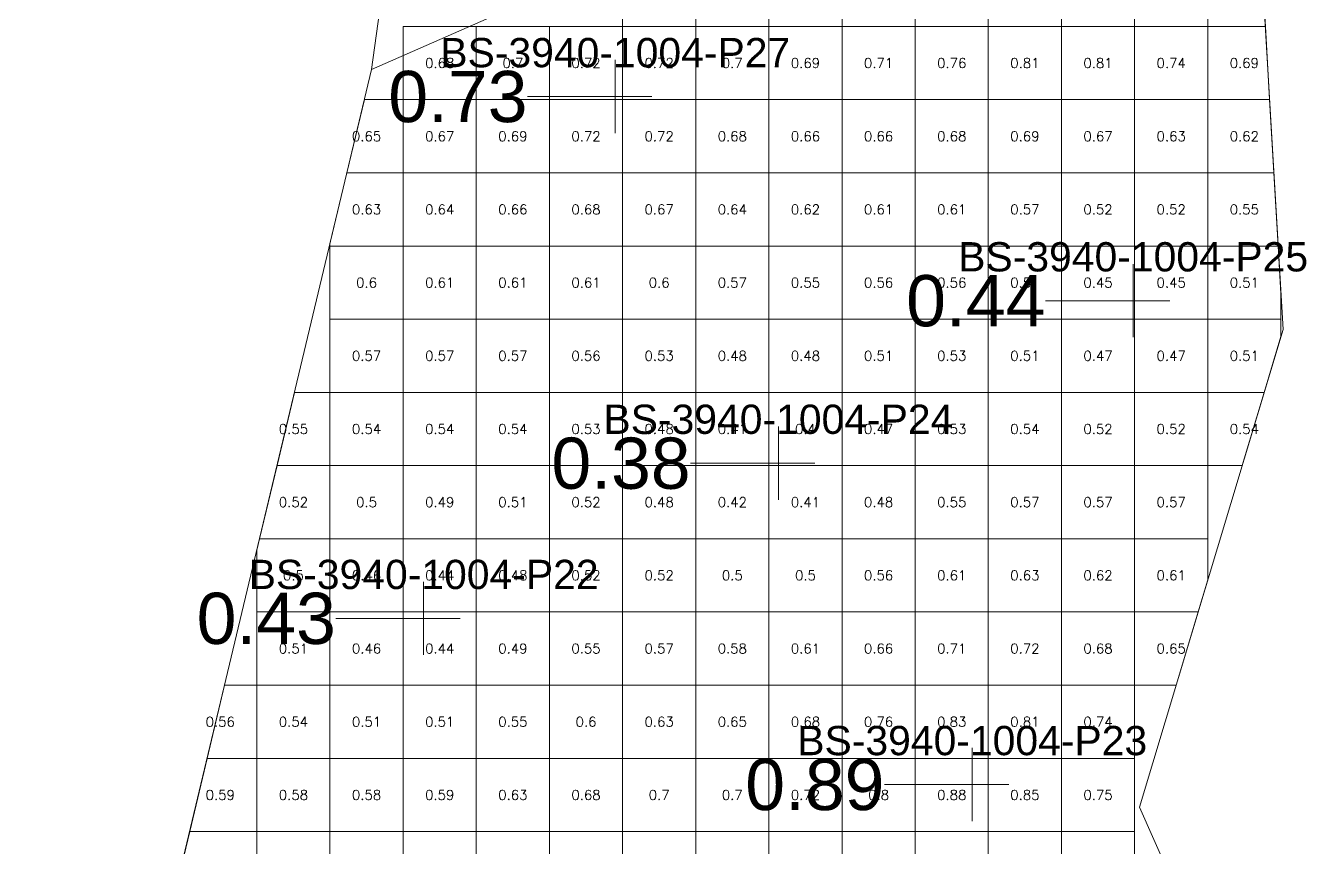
# Model space of a CAD drawing. Header units: inches. Extents: x 470001 to 470123, y 4349638 to 4349771.
# Drawn here: x 470098.73 to 470116.24, y 4349703.77 to 4349715 of the extents above; entities that cross this region are included whole.
import ezdxf
from ezdxf.enums import TextEntityAlignment as Align

# ---------------------------------------------------------------- set-up
doc = ezdxf.new("R2010")
doc.units = ezdxf.units.IN
doc.header["$MEASUREMENT"] = 0
for name, color, linetype, lineweight in [('0.500-1.000', 7, 'Continuous', 0), ('1.000-1.500', 7, 'Continuous', 0), ('1.500-3.000', 7, 'Continuous', 0), ('点', 7, 'Continuous', 0), ('爆区方格网', 7, 'Continuous', 0), ('线条', 7, 'Continuous', 0), ('钻孔', 7, 'Continuous', 0)]:
    doc.layers.add(name, color=color, linetype=linetype, lineweight=lineweight)
doc.styles.add('3dmine_textStyle_1', font='txt.shx', dxfattribs={"height": 1, "bigfont": 'gbcbig.shx'})
doc.styles.add('3dmine_textStyle_2', font='arial.ttf', dxfattribs={"height": 1})

msp = doc.modelspace()

# ---------------------------------------------------------------- hatches: boundary and pattern name
at = {"layer": '钻孔', "linetype": 'Continuous', "lineweight": 0, "true_color": 0x00ffff, "extrusion": (0, 1, 0)}
for points in [[(-470107.79, 3929.74), (-470106.79, 3929.74), (-470106.79, 3940.74), (-470107.79, 3940.74)], [(-470112.67, 3930.47), (-470111.67, 3930.47), (-470111.67, 3940.47), (-470112.67, 3940.47)]]:
    msp.add_hatch(color=4, dxfattribs=at).paths.add_polyline_path(points, flags=0)
at = {"layer": '钻孔', "linetype": 'Continuous', "lineweight": 0, "true_color": 0x808080, "extrusion": (0, 1, 0)}
for points in [[(-470114.87, 3929.53), (-470113.87, 3929.53), (-470113.87, 3940.53), (-470114.87, 3940.53)], [(-470110.02, 3930.42), (-470109.02, 3930.42), (-470109.02, 3940.42), (-470110.02, 3940.42)], [(-470105.17, 3929.63), (-470104.17, 3929.63), (-470104.17, 3940.63), (-470105.17, 3940.63)]]:
    msp.add_hatch(color=8, dxfattribs=at).paths.add_polyline_path(points, flags=0)

# ---------------------------------------------------------------- linework, layer by layer
at = {"color": 4, "linetype": 'Continuous', "lineweight": 0, "true_color": 0x00ffff, "elevation": 1971.02}
for points in [[(470090.823, 4349662.009), (470088.803, 4349666.427), (470090.728, 4349672.913), (470092.958, 4349680.036), (470094.717, 4349686.447), (470097.817, 4349692.565), (470100.278, 4349701.085), (470103.459, 4349714.397), (470107.154, 4349716.026)], [(470115.654, 4349715.406), (470115.919, 4349710.845), (470113.957, 4349704.321), (470116.025, 4349699.654), (470110.352, 4349690.002), (470106.057, 4349684.275), (470101.206, 4349674.834), (470100.543, 4349667.995), (470098.071, 4349670.29), (470095.247, 4349667.068), (470093.614, 4349664.11), (470090.823, 4349662.009), (470090.823, 4349662.009)]]:
    msp.add_lwpolyline(points, dxfattribs=at)
at = {"layer": '0.500-1.000'}
msp.add_lwpolyline([(470107.154, 4349716.026), (470103.459, 4349714.397), (470104.254, 4349720.146)], dxfattribs=at)
at = {"layer": '1.000-1.500'}
msp.add_lwpolyline([(470098.411, 4349757.616), (470098.812, 4349755.969), (470101.368, 4349754.835), (470101.13, 4349754.474), (470098.153, 4349749.95), (470102.645, 4349747.444), (470100.621, 4349743.027), (470106.299, 4349739.782), (470109.856, 4349729.218), (470114.373, 4349727.421), (470110.826, 4349722.422), (470110.138, 4349718.026), (470107.154, 4349716.026), (470103.459, 4349714.397), (470104.254, 4349720.146), (470106.075, 4349727.256), (470101.011, 4349728.805), (470100.433, 4349731.043), (470099.259, 4349735.588), (470097.55, 4349742.202), (470095.716, 4349749.299), (470093.868, 4349756.452), (470096.871, 4349757.221), (470098.411, 4349757.616)], close=True, dxfattribs=at)
at = {"layer": '1.500-3.000', "color": 1, "linetype": 'Continuous', "lineweight": 0, "true_color": 0xff0000}
msp.add_lwpolyline([(470114.373, 4349727.421), (470111.088, 4349722.791), (470110.826, 4349722.422), (470110.138, 4349718.026), (470107.154, 4349716.026), (470103.459, 4349714.397), (470104.254, 4349720.146), (470105.369, 4349724.5), (470106.074, 4349727.256), (470109.856, 4349729.218), (470114.373, 4349727.421)], dxfattribs=at)
at = {"layer": '点', "color": 138, "linetype": 'Continuous', "lineweight": 0, "true_color": 0x004c4c}
for points, elevation in [([(470106.79, 4349713.53), (470106.79, 4349714.53)], 3940.74), ([(470107.29, 4349714.03), (470106.29, 4349714.03)], 3940.74), ([(470113.87, 4349710.74), (470113.87, 4349711.74)], 3940.53), ([(470114.37, 4349711.24), (470113.37, 4349711.24)], 3940.53), ([(470109.02, 4349708.52), (470109.02, 4349709.52)], 3940.42), ([(470109.52, 4349709.02), (470108.52, 4349709.02)], 3940.42), ([(470104.17, 4349706.4), (470104.17, 4349707.4)], 3940.63), ([(470104.67, 4349706.9), (470103.67, 4349706.9)], 3940.63), ([(470111.67, 4349704.13), (470111.67, 4349705.13)], 3940.47), ([(470112.17, 4349704.63), (470111.17, 4349704.63)], 3940.47)]:
    msp.add_lwpolyline(points, dxfattribs=dict(at, elevation=elevation))
at = {"layer": '爆区方格网', "color": 4, "linetype": 'Continuous', "lineweight": 0, "true_color": 0x00ffff, "elevation": 3941.41}
for points in [[(470107.89, 4349714.987), (470106.89, 4349714.987), (470106.89, 4349715.987), (470107.89, 4349715.987), (470107.89, 4349714.987)], [(470108.89, 4349714.987), (470107.89, 4349714.987), (470107.89, 4349715.987), (470108.89, 4349715.987), (470108.89, 4349714.987)], [(470109.89, 4349714.987), (470108.89, 4349714.987), (470108.89, 4349715.987), (470109.89, 4349715.987), (470109.89, 4349714.987)], [(470110.89, 4349714.987), (470109.89, 4349714.987), (470109.89, 4349715.987), (470110.89, 4349715.987), (470110.89, 4349714.987)], [(470111.89, 4349714.987), (470110.89, 4349714.987), (470110.89, 4349715.987), (470111.89, 4349715.987), (470111.89, 4349714.987)], [(470112.89, 4349714.987), (470111.89, 4349714.987), (470111.89, 4349715.987), (470112.89, 4349715.987), (470112.89, 4349714.987)], [(470113.89, 4349714.987), (470112.89, 4349714.987), (470112.89, 4349715.987), (470113.89, 4349715.987), (470113.89, 4349714.987)], [(470114.89, 4349714.987), (470113.89, 4349714.987), (470113.89, 4349715.987), (470114.89, 4349715.987), (470114.89, 4349714.987)], [(470115.654, 4349715.406), (470115.678, 4349714.987), (470114.89, 4349714.987), (470114.89, 4349715.987), (470115.616, 4349715.987), (470115.654, 4349715.406)], [(470104.89, 4349713.987), (470103.89, 4349713.987), (470103.89, 4349714.987), (470104.89, 4349714.987), (470104.89, 4349713.987)], [(470105.89, 4349713.987), (470104.89, 4349713.987), (470104.89, 4349714.987), (470105.89, 4349714.987), (470105.89, 4349713.987)], [(470106.89, 4349713.987), (470105.89, 4349713.987), (470105.89, 4349714.987), (470106.89, 4349714.987), (470106.89, 4349713.987)], [(470107.89, 4349713.987), (470106.89, 4349713.987), (470106.89, 4349714.987), (470107.89, 4349714.987), (470107.89, 4349713.987)], [(470108.89, 4349713.987), (470107.89, 4349713.987), (470107.89, 4349714.987), (470108.89, 4349714.987), (470108.89, 4349713.987)], [(470109.89, 4349713.987), (470108.89, 4349713.987), (470108.89, 4349714.987), (470109.89, 4349714.987), (470109.89, 4349713.987)], [(470110.89, 4349713.987), (470109.89, 4349713.987), (470109.89, 4349714.987), (470110.89, 4349714.987), (470110.89, 4349713.987)], [(470111.89, 4349713.987), (470110.89, 4349713.987), (470110.89, 4349714.987), (470111.89, 4349714.987), (470111.89, 4349713.987)], [(470112.89, 4349713.987), (470111.89, 4349713.987), (470111.89, 4349714.987), (470112.89, 4349714.987), (470112.89, 4349713.987)], [(470113.89, 4349713.987), (470112.89, 4349713.987), (470112.89, 4349714.987), (470113.89, 4349714.987), (470113.89, 4349713.987)], [(470114.89, 4349713.987), (470113.89, 4349713.987), (470113.89, 4349714.987), (470114.89, 4349714.987), (470114.89, 4349713.987)], [(470115.736, 4349713.987), (470114.89, 4349713.987), (470114.89, 4349714.987), (470115.678, 4349714.987), (470115.736, 4349713.987)], [(470103.89, 4349712.987), (470103.122, 4349712.987), (470103.361, 4349713.987), (470103.89, 4349713.987), (470103.89, 4349712.987)], [(470104.89, 4349712.987), (470103.89, 4349712.987), (470103.89, 4349713.987), (470104.89, 4349713.987), (470104.89, 4349712.987)], [(470105.89, 4349712.987), (470104.89, 4349712.987), (470104.89, 4349713.987), (470105.89, 4349713.987), (470105.89, 4349712.987)], [(470106.89, 4349712.987), (470105.89, 4349712.987), (470105.89, 4349713.987), (470106.89, 4349713.987), (470106.89, 4349712.987)], [(470107.89, 4349712.987), (470106.89, 4349712.987), (470106.89, 4349713.987), (470107.89, 4349713.987), (470107.89, 4349712.987)], [(470108.89, 4349712.987), (470107.89, 4349712.987), (470107.89, 4349713.987), (470108.89, 4349713.987), (470108.89, 4349712.987)], [(470109.89, 4349712.987), (470108.89, 4349712.987), (470108.89, 4349713.987), (470109.89, 4349713.987), (470109.89, 4349712.987)], [(470110.89, 4349712.987), (470109.89, 4349712.987), (470109.89, 4349713.987), (470110.89, 4349713.987), (470110.89, 4349712.987)], [(470111.89, 4349712.987), (470110.89, 4349712.987), (470110.89, 4349713.987), (470111.89, 4349713.987), (470111.89, 4349712.987)], [(470112.89, 4349712.987), (470111.89, 4349712.987), (470111.89, 4349713.987), (470112.89, 4349713.987), (470112.89, 4349712.987)], [(470113.89, 4349712.987), (470112.89, 4349712.987), (470112.89, 4349713.987), (470113.89, 4349713.987), (470113.89, 4349712.987)], [(470114.89, 4349712.987), (470113.89, 4349712.987), (470113.89, 4349713.987), (470114.89, 4349713.987), (470114.89, 4349712.987)], [(470115.794, 4349712.987), (470114.89, 4349712.987), (470114.89, 4349713.987), (470115.736, 4349713.987), (470115.794, 4349712.987)], [(470103.89, 4349711.987), (470102.89, 4349711.987), (470102.89, 4349712.015), (470103.122, 4349712.987), (470103.89, 4349712.987), (470103.89, 4349711.987)], [(470104.89, 4349711.987), (470103.89, 4349711.987), (470103.89, 4349712.987), (470104.89, 4349712.987), (470104.89, 4349711.987)], [(470105.89, 4349711.987), (470104.89, 4349711.987), (470104.89, 4349712.987), (470105.89, 4349712.987), (470105.89, 4349711.987)], [(470106.89, 4349711.987), (470105.89, 4349711.987), (470105.89, 4349712.987), (470106.89, 4349712.987), (470106.89, 4349711.987)], [(470107.89, 4349711.987), (470106.89, 4349711.987), (470106.89, 4349712.987), (470107.89, 4349712.987), (470107.89, 4349711.987)], [(470108.89, 4349711.987), (470107.89, 4349711.987), (470107.89, 4349712.987), (470108.89, 4349712.987), (470108.89, 4349711.987)], [(470109.89, 4349711.987), (470108.89, 4349711.987), (470108.89, 4349712.987), (470109.89, 4349712.987), (470109.89, 4349711.987)], [(470110.89, 4349711.987), (470109.89, 4349711.987), (470109.89, 4349712.987), (470110.89, 4349712.987), (470110.89, 4349711.987)], [(470111.89, 4349711.987), (470110.89, 4349711.987), (470110.89, 4349712.987), (470111.89, 4349712.987), (470111.89, 4349711.987)], [(470112.89, 4349711.987), (470111.89, 4349711.987), (470111.89, 4349712.987), (470112.89, 4349712.987), (470112.89, 4349711.987)], [(470113.89, 4349711.987), (470112.89, 4349711.987), (470112.89, 4349712.987), (470113.89, 4349712.987), (470113.89, 4349711.987)], [(470114.89, 4349711.987), (470113.89, 4349711.987), (470113.89, 4349712.987), (470114.89, 4349712.987), (470114.89, 4349711.987)], [(470115.852, 4349711.987), (470114.89, 4349711.987), (470114.89, 4349712.987), (470115.794, 4349712.987), (470115.852, 4349711.987)], [(470103.89, 4349710.987), (470102.89, 4349710.987), (470102.89, 4349711.987), (470103.89, 4349711.987), (470103.89, 4349710.987)], [(470104.89, 4349710.987), (470103.89, 4349710.987), (470103.89, 4349711.987), (470104.89, 4349711.987), (470104.89, 4349710.987)], [(470105.89, 4349710.987), (470104.89, 4349710.987), (470104.89, 4349711.987), (470105.89, 4349711.987), (470105.89, 4349710.987)], [(470106.89, 4349710.987), (470105.89, 4349710.987), (470105.89, 4349711.987), (470106.89, 4349711.987), (470106.89, 4349710.987)], [(470107.89, 4349710.987), (470106.89, 4349710.987), (470106.89, 4349711.987), (470107.89, 4349711.987), (470107.89, 4349710.987)], [(470108.89, 4349710.987), (470107.89, 4349710.987), (470107.89, 4349711.987), (470108.89, 4349711.987), (470108.89, 4349710.987)], [(470109.89, 4349710.987), (470108.89, 4349710.987), (470108.89, 4349711.987), (470109.89, 4349711.987), (470109.89, 4349710.987)], [(470110.89, 4349710.987), (470109.89, 4349710.987), (470109.89, 4349711.987), (470110.89, 4349711.987), (470110.89, 4349710.987)], [(470111.89, 4349710.987), (470110.89, 4349710.987), (470110.89, 4349711.987), (470111.89, 4349711.987), (470111.89, 4349710.987)], [(470112.89, 4349710.987), (470111.89, 4349710.987), (470111.89, 4349711.987), (470112.89, 4349711.987), (470112.89, 4349710.987)], [(470113.89, 4349710.987), (470112.89, 4349710.987), (470112.89, 4349711.987), (470113.89, 4349711.987), (470113.89, 4349710.987)], [(470114.89, 4349710.987), (470113.89, 4349710.987), (470113.89, 4349711.987), (470114.89, 4349711.987), (470114.89, 4349710.987)], [(470115.89, 4349711.34), (470115.89, 4349710.987), (470114.89, 4349710.987), (470114.89, 4349711.987), (470115.852, 4349711.987), (470115.89, 4349711.34)], [(470103.89, 4349709.987), (470102.89, 4349709.987), (470102.89, 4349710.987), (470103.89, 4349710.987), (470103.89, 4349709.987)], [(470104.89, 4349709.987), (470103.89, 4349709.987), (470103.89, 4349710.987), (470104.89, 4349710.987), (470104.89, 4349709.987)], [(470105.89, 4349709.987), (470104.89, 4349709.987), (470104.89, 4349710.987), (470105.89, 4349710.987), (470105.89, 4349709.987)], [(470106.89, 4349709.987), (470105.89, 4349709.987), (470105.89, 4349710.987), (470106.89, 4349710.987), (470106.89, 4349709.987)], [(470107.89, 4349709.987), (470106.89, 4349709.987), (470106.89, 4349710.987), (470107.89, 4349710.987), (470107.89, 4349709.987)], [(470108.89, 4349709.987), (470107.89, 4349709.987), (470107.89, 4349710.987), (470108.89, 4349710.987), (470108.89, 4349709.987)], [(470109.89, 4349709.987), (470108.89, 4349709.987), (470108.89, 4349710.987), (470109.89, 4349710.987), (470109.89, 4349709.987)], [(470110.89, 4349709.987), (470109.89, 4349709.987), (470109.89, 4349710.987), (470110.89, 4349710.987), (470110.89, 4349709.987)], [(470111.89, 4349709.987), (470110.89, 4349709.987), (470110.89, 4349710.987), (470111.89, 4349710.987), (470111.89, 4349709.987)], [(470112.89, 4349709.987), (470111.89, 4349709.987), (470111.89, 4349710.987), (470112.89, 4349710.987), (470112.89, 4349709.987)], [(470113.89, 4349709.987), (470112.89, 4349709.987), (470112.89, 4349710.987), (470113.89, 4349710.987), (470113.89, 4349709.987)], [(470114.89, 4349709.987), (470113.89, 4349709.987), (470113.89, 4349710.987), (470114.89, 4349710.987), (470114.89, 4349709.987)], [(470115.89, 4349710.749), (470115.661, 4349709.987), (470114.89, 4349709.987), (470114.89, 4349710.987), (470115.89, 4349710.987), (470115.89, 4349710.749)], [(470102.89, 4349708.987), (470102.167, 4349708.987), (470102.405, 4349709.987), (470102.89, 4349709.987), (470102.89, 4349708.987)], [(470103.89, 4349708.987), (470102.89, 4349708.987), (470102.89, 4349709.987), (470103.89, 4349709.987), (470103.89, 4349708.987)], [(470104.89, 4349708.987), (470103.89, 4349708.987), (470103.89, 4349709.987), (470104.89, 4349709.987), (470104.89, 4349708.987)], [(470105.89, 4349708.987), (470104.89, 4349708.987), (470104.89, 4349709.987), (470105.89, 4349709.987), (470105.89, 4349708.987)], [(470106.89, 4349708.987), (470105.89, 4349708.987), (470105.89, 4349709.987), (470106.89, 4349709.987), (470106.89, 4349708.987)], [(470107.89, 4349708.987), (470106.89, 4349708.987), (470106.89, 4349709.987), (470107.89, 4349709.987), (470107.89, 4349708.987)], [(470108.89, 4349708.987), (470107.89, 4349708.987), (470107.89, 4349709.987), (470108.89, 4349709.987), (470108.89, 4349708.987)], [(470109.89, 4349708.987), (470108.89, 4349708.987), (470108.89, 4349709.987), (470109.89, 4349709.987), (470109.89, 4349708.987)], [(470110.89, 4349708.987), (470109.89, 4349708.987), (470109.89, 4349709.987), (470110.89, 4349709.987), (470110.89, 4349708.987)], [(470111.89, 4349708.987), (470110.89, 4349708.987), (470110.89, 4349709.987), (470111.89, 4349709.987), (470111.89, 4349708.987)], [(470112.89, 4349708.987), (470111.89, 4349708.987), (470111.89, 4349709.987), (470112.89, 4349709.987), (470112.89, 4349708.987)], [(470113.89, 4349708.987), (470112.89, 4349708.987), (470112.89, 4349709.987), (470113.89, 4349709.987), (470113.89, 4349708.987)], [(470114.89, 4349708.987), (470113.89, 4349708.987), (470113.89, 4349709.987), (470114.89, 4349709.987), (470114.89, 4349708.987)], [(470115.36, 4349708.987), (470114.89, 4349708.987), (470114.89, 4349709.987), (470115.661, 4349709.987), (470115.36, 4349708.987)], [(470102.89, 4349707.987), (470101.928, 4349707.987), (470102.167, 4349708.987), (470102.89, 4349708.987), (470102.89, 4349707.987)], [(470103.89, 4349707.987), (470102.89, 4349707.987), (470102.89, 4349708.987), (470103.89, 4349708.987), (470103.89, 4349707.987)], [(470104.89, 4349707.987), (470103.89, 4349707.987), (470103.89, 4349708.987), (470104.89, 4349708.987), (470104.89, 4349707.987)], [(470105.89, 4349707.987), (470104.89, 4349707.987), (470104.89, 4349708.987), (470105.89, 4349708.987), (470105.89, 4349707.987)], [(470106.89, 4349707.987), (470105.89, 4349707.987), (470105.89, 4349708.987), (470106.89, 4349708.987), (470106.89, 4349707.987)], [(470107.89, 4349707.987), (470106.89, 4349707.987), (470106.89, 4349708.987), (470107.89, 4349708.987), (470107.89, 4349707.987)], [(470108.89, 4349707.987), (470107.89, 4349707.987), (470107.89, 4349708.987), (470108.89, 4349708.987), (470108.89, 4349707.987)], [(470109.89, 4349707.987), (470108.89, 4349707.987), (470108.89, 4349708.987), (470109.89, 4349708.987), (470109.89, 4349707.987)], [(470110.89, 4349707.987), (470109.89, 4349707.987), (470109.89, 4349708.987), (470110.89, 4349708.987), (470110.89, 4349707.987)], [(470111.89, 4349707.987), (470110.89, 4349707.987), (470110.89, 4349708.987), (470111.89, 4349708.987), (470111.89, 4349707.987)], [(470112.89, 4349707.987), (470111.89, 4349707.987), (470111.89, 4349708.987), (470112.89, 4349708.987), (470112.89, 4349707.987)], [(470113.89, 4349707.987), (470112.89, 4349707.987), (470112.89, 4349708.987), (470113.89, 4349708.987), (470113.89, 4349707.987)], [(470114.89, 4349707.987), (470113.89, 4349707.987), (470113.89, 4349708.987), (470114.89, 4349708.987), (470114.89, 4349707.987)], [(470102.89, 4349706.987), (470101.89, 4349706.987), (470101.89, 4349707.83), (470101.928, 4349707.987), (470102.89, 4349707.987), (470102.89, 4349706.987)], [(470103.89, 4349706.987), (470102.89, 4349706.987), (470102.89, 4349707.987), (470103.89, 4349707.987), (470103.89, 4349706.987)], [(470104.89, 4349706.987), (470103.89, 4349706.987), (470103.89, 4349707.987), (470104.89, 4349707.987), (470104.89, 4349706.987)], [(470105.89, 4349706.987), (470104.89, 4349706.987), (470104.89, 4349707.987), (470105.89, 4349707.987), (470105.89, 4349706.987)], [(470106.89, 4349706.987), (470105.89, 4349706.987), (470105.89, 4349707.987), (470106.89, 4349707.987), (470106.89, 4349706.987)], [(470107.89, 4349706.987), (470106.89, 4349706.987), (470106.89, 4349707.987), (470107.89, 4349707.987), (470107.89, 4349706.987)], [(470108.89, 4349706.987), (470107.89, 4349706.987), (470107.89, 4349707.987), (470108.89, 4349707.987), (470108.89, 4349706.987)], [(470109.89, 4349706.987), (470108.89, 4349706.987), (470108.89, 4349707.987), (470109.89, 4349707.987), (470109.89, 4349706.987)], [(470110.89, 4349706.987), (470109.89, 4349706.987), (470109.89, 4349707.987), (470110.89, 4349707.987), (470110.89, 4349706.987)], [(470111.89, 4349706.987), (470110.89, 4349706.987), (470110.89, 4349707.987), (470111.89, 4349707.987), (470111.89, 4349706.987)], [(470112.89, 4349706.987), (470111.89, 4349706.987), (470111.89, 4349707.987), (470112.89, 4349707.987), (470112.89, 4349706.987)], [(470113.89, 4349706.987), (470112.89, 4349706.987), (470112.89, 4349707.987), (470113.89, 4349707.987), (470113.89, 4349706.987)], [(470114.89, 4349707.424), (470114.759, 4349706.987), (470113.89, 4349706.987), (470113.89, 4349707.987), (470114.89, 4349707.987), (470114.89, 4349707.424)], [(470102.89, 4349705.987), (470101.89, 4349705.987), (470101.89, 4349706.987), (470102.89, 4349706.987), (470102.89, 4349705.987)], [(470103.89, 4349705.987), (470102.89, 4349705.987), (470102.89, 4349706.987), (470103.89, 4349706.987), (470103.89, 4349705.987)], [(470104.89, 4349705.987), (470103.89, 4349705.987), (470103.89, 4349706.987), (470104.89, 4349706.987), (470104.89, 4349705.987)], [(470105.89, 4349705.987), (470104.89, 4349705.987), (470104.89, 4349706.987), (470105.89, 4349706.987), (470105.89, 4349705.987)], [(470106.89, 4349705.987), (470105.89, 4349705.987), (470105.89, 4349706.987), (470106.89, 4349706.987), (470106.89, 4349705.987)], [(470107.89, 4349705.987), (470106.89, 4349705.987), (470106.89, 4349706.987), (470107.89, 4349706.987), (470107.89, 4349705.987)], [(470108.89, 4349705.987), (470107.89, 4349705.987), (470107.89, 4349706.987), (470108.89, 4349706.987), (470108.89, 4349705.987)], [(470109.89, 4349705.987), (470108.89, 4349705.987), (470108.89, 4349706.987), (470109.89, 4349706.987), (470109.89, 4349705.987)], [(470110.89, 4349705.987), (470109.89, 4349705.987), (470109.89, 4349706.987), (470110.89, 4349706.987), (470110.89, 4349705.987)], [(470111.89, 4349705.987), (470110.89, 4349705.987), (470110.89, 4349706.987), (470111.89, 4349706.987), (470111.89, 4349705.987)], [(470112.89, 4349705.987), (470111.89, 4349705.987), (470111.89, 4349706.987), (470112.89, 4349706.987), (470112.89, 4349705.987)], [(470113.89, 4349705.987), (470112.89, 4349705.987), (470112.89, 4349706.987), (470113.89, 4349706.987), (470113.89, 4349705.987)], [(470114.458, 4349705.987), (470113.89, 4349705.987), (470113.89, 4349706.987), (470114.759, 4349706.987), (470114.458, 4349705.987)], [(470101.89, 4349704.987), (470101.211, 4349704.987), (470101.45, 4349705.987), (470101.89, 4349705.987), (470101.89, 4349704.987)], [(470102.89, 4349704.987), (470101.89, 4349704.987), (470101.89, 4349705.987), (470102.89, 4349705.987), (470102.89, 4349704.987)], [(470103.89, 4349704.987), (470102.89, 4349704.987), (470102.89, 4349705.987), (470103.89, 4349705.987), (470103.89, 4349704.987)], [(470104.89, 4349704.987), (470103.89, 4349704.987), (470103.89, 4349705.987), (470104.89, 4349705.987), (470104.89, 4349704.987)], [(470105.89, 4349704.987), (470104.89, 4349704.987), (470104.89, 4349705.987), (470105.89, 4349705.987), (470105.89, 4349704.987)], [(470106.89, 4349704.987), (470105.89, 4349704.987), (470105.89, 4349705.987), (470106.89, 4349705.987), (470106.89, 4349704.987)], [(470107.89, 4349704.987), (470106.89, 4349704.987), (470106.89, 4349705.987), (470107.89, 4349705.987), (470107.89, 4349704.987)], [(470108.89, 4349704.987), (470107.89, 4349704.987), (470107.89, 4349705.987), (470108.89, 4349705.987), (470108.89, 4349704.987)], [(470109.89, 4349704.987), (470108.89, 4349704.987), (470108.89, 4349705.987), (470109.89, 4349705.987), (470109.89, 4349704.987)], [(470110.89, 4349704.987), (470109.89, 4349704.987), (470109.89, 4349705.987), (470110.89, 4349705.987), (470110.89, 4349704.987)], [(470111.89, 4349704.987), (470110.89, 4349704.987), (470110.89, 4349705.987), (470111.89, 4349705.987), (470111.89, 4349704.987)], [(470112.89, 4349704.987), (470111.89, 4349704.987), (470111.89, 4349705.987), (470112.89, 4349705.987), (470112.89, 4349704.987)], [(470113.89, 4349704.987), (470112.89, 4349704.987), (470112.89, 4349705.987), (470113.89, 4349705.987), (470113.89, 4349704.987)], [(470101.89, 4349703.987), (470100.972, 4349703.987), (470101.211, 4349704.987), (470101.89, 4349704.987), (470101.89, 4349703.987)], [(470102.89, 4349703.987), (470101.89, 4349703.987), (470101.89, 4349704.987), (470102.89, 4349704.987), (470102.89, 4349703.987)], [(470103.89, 4349703.987), (470102.89, 4349703.987), (470102.89, 4349704.987), (470103.89, 4349704.987), (470103.89, 4349703.987)], [(470104.89, 4349703.987), (470103.89, 4349703.987), (470103.89, 4349704.987), (470104.89, 4349704.987), (470104.89, 4349703.987)], [(470105.89, 4349703.987), (470104.89, 4349703.987), (470104.89, 4349704.987), (470105.89, 4349704.987), (470105.89, 4349703.987)], [(470106.89, 4349703.987), (470105.89, 4349703.987), (470105.89, 4349704.987), (470106.89, 4349704.987), (470106.89, 4349703.987)], [(470107.89, 4349703.987), (470106.89, 4349703.987), (470106.89, 4349704.987), (470107.89, 4349704.987), (470107.89, 4349703.987)], [(470108.89, 4349703.987), (470107.89, 4349703.987), (470107.89, 4349704.987), (470108.89, 4349704.987), (470108.89, 4349703.987)], [(470109.89, 4349703.987), (470108.89, 4349703.987), (470108.89, 4349704.987), (470109.89, 4349704.987), (470109.89, 4349703.987)], [(470110.89, 4349703.987), (470109.89, 4349703.987), (470109.89, 4349704.987), (470110.89, 4349704.987), (470110.89, 4349703.987)], [(470111.89, 4349703.987), (470110.89, 4349703.987), (470110.89, 4349704.987), (470111.89, 4349704.987), (470111.89, 4349703.987)], [(470112.89, 4349703.987), (470111.89, 4349703.987), (470111.89, 4349704.987), (470112.89, 4349704.987), (470112.89, 4349703.987)], [(470113.89, 4349703.987), (470112.89, 4349703.987), (470112.89, 4349704.987), (470113.89, 4349704.987), (470113.89, 4349703.987)], [(470101.89, 4349702.987), (470100.89, 4349702.987), (470100.89, 4349703.645), (470100.972, 4349703.987), (470101.89, 4349703.987), (470101.89, 4349702.987)], [(470102.89, 4349702.987), (470101.89, 4349702.987), (470101.89, 4349703.987), (470102.89, 4349703.987), (470102.89, 4349702.987)], [(470103.89, 4349702.987), (470102.89, 4349702.987), (470102.89, 4349703.987), (470103.89, 4349703.987), (470103.89, 4349702.987)], [(470104.89, 4349702.987), (470103.89, 4349702.987), (470103.89, 4349703.987), (470104.89, 4349703.987), (470104.89, 4349702.987)], [(470105.89, 4349702.987), (470104.89, 4349702.987), (470104.89, 4349703.987), (470105.89, 4349703.987), (470105.89, 4349702.987)], [(470106.89, 4349702.987), (470105.89, 4349702.987), (470105.89, 4349703.987), (470106.89, 4349703.987), (470106.89, 4349702.987)], [(470107.89, 4349702.987), (470106.89, 4349702.987), (470106.89, 4349703.987), (470107.89, 4349703.987), (470107.89, 4349702.987)], [(470108.89, 4349702.987), (470107.89, 4349702.987), (470107.89, 4349703.987), (470108.89, 4349703.987), (470108.89, 4349702.987)], [(470109.89, 4349702.987), (470108.89, 4349702.987), (470108.89, 4349703.987), (470109.89, 4349703.987), (470109.89, 4349702.987)], [(470110.89, 4349702.987), (470109.89, 4349702.987), (470109.89, 4349703.987), (470110.89, 4349703.987), (470110.89, 4349702.987)], [(470111.89, 4349702.987), (470110.89, 4349702.987), (470110.89, 4349703.987), (470111.89, 4349703.987), (470111.89, 4349702.987)], [(470112.89, 4349702.987), (470111.89, 4349702.987), (470111.89, 4349703.987), (470112.89, 4349703.987), (470112.89, 4349702.987)], [(470113.89, 4349702.987), (470112.89, 4349702.987), (470112.89, 4349703.987), (470113.89, 4349703.987), (470113.89, 4349702.987)]]:
    msp.add_lwpolyline(points, dxfattribs=at)
at = {"layer": '线条', "color": 138, "linetype": 'Continuous', "lineweight": 0, "true_color": 0x004c4c}
for points, elevation in [([(470106.79, 4349714.03), (470106.79, 4349714.03), (470106.79, 4349714.03)], 3940.74), ([(470113.87, 4349711.24), (470113.87, 4349711.24), (470113.87, 4349711.24)], 3940.53), ([(470109.02, 4349709.02), (470109.02, 4349709.02), (470109.02, 4349709.02)], 3940.42), ([(470104.17, 4349706.9), (470104.17, 4349706.9), (470104.17, 4349706.9)], 3940.63), ([(470111.67, 4349704.63), (470111.67, 4349704.63), (470111.67, 4349704.63)], 3940.47)]:
    msp.add_lwpolyline(points, dxfattribs=dict(at, elevation=elevation))
at = {"layer": '钻孔', "color": 4, "linetype": 'Continuous', "lineweight": 0, "true_color": 0x00ffff}
for points, elevation in [([(470106.79, 4349714.03), (470105.59, 4349714.03)], 3940.74), ([(470106.79, 4349714.03), (470105.59, 4349714.03)], 3929.74), ([(470111.67, 4349704.63), (470110.47, 4349704.63)], 3940.47), ([(470111.67, 4349704.63), (470110.47, 4349704.63)], 3930.47)]:
    msp.add_lwpolyline(points, dxfattribs=dict(at, elevation=elevation))
at = {"layer": '钻孔', "color": 8, "linetype": 'Continuous', "lineweight": 0, "true_color": 0x808080}
for points, elevation in [([(470113.87, 4349711.24), (470112.67, 4349711.24)], 3940.53), ([(470113.87, 4349711.24), (470112.67, 4349711.24)], 3929.53), ([(470109.02, 4349709.02), (470107.82, 4349709.02)], 3940.42), ([(470109.02, 4349709.02), (470107.82, 4349709.02)], 3930.42), ([(470104.17, 4349706.9), (470102.97, 4349706.9)], 3940.63), ([(470104.17, 4349706.9), (470102.97, 4349706.9)], 3929.63)]:
    msp.add_lwpolyline(points, dxfattribs=dict(at, elevation=elevation))

# ---------------------------------------------------------------- texts
at = {"color": 4, "linetype": 'Continuous', "lineweight": 0, "true_color": 0x00ffff, "style": '3dmine_textStyle_1'}
for s, p in [('0.68', (470104.39, 4349714.487, 3941.41)), ('0.7', (470105.39, 4349714.487, 3941.41)), ('0.72', (470106.39, 4349714.487, 3941.41)), ('0.72', (470107.39, 4349714.487, 3941.41)), ('0.7', (470108.39, 4349714.487, 3941.41)), ('0.69', (470109.39, 4349714.487, 3941.41)), ('0.71', (470110.39, 4349714.487, 3941.41)), ('0.76', (470111.39, 4349714.487, 3941.41)), ('0.81', (470112.39, 4349714.487, 3941.41)), ('0.81', (470113.39, 4349714.487, 3941.41)), ('0.74', (470114.39, 4349714.487, 3941.41)), ('0.69', (470115.39, 4349714.487, 3941.41)), ('0.65', (470103.39, 4349713.487, 3941.41)), ('0.67', (470104.39, 4349713.487, 3941.41)), ('0.69', (470105.39, 4349713.487, 3941.41)), ('0.72', (470106.39, 4349713.487, 3941.41)), ('0.72', (470107.39, 4349713.487, 3941.41)), ('0.68', (470108.39, 4349713.487, 3941.41)), ('0.66', (470109.39, 4349713.487, 3941.41)), ('0.66', (470110.39, 4349713.487, 3941.41)), ('0.68', (470111.39, 4349713.487, 3941.41)), ('0.69', (470112.39, 4349713.487, 3941.41)), ('0.67', (470113.39, 4349713.487, 3941.41)), ('0.63', (470114.39, 4349713.487, 3941.41)), ('0.62', (470115.39, 4349713.487, 3941.41)), ('0.63', (470103.39, 4349712.487, 3941.41)), ('0.64', (470104.39, 4349712.487, 3941.41)), ('0.66', (470105.39, 4349712.487, 3941.41)), ('0.68', (470106.39, 4349712.487, 3941.41)), ('0.67', (470107.39, 4349712.487, 3941.41)), ('0.64', (470108.39, 4349712.487, 3941.41)), ('0.62', (470109.39, 4349712.487, 3941.41)), ('0.61', (470110.39, 4349712.487, 3941.41)), ('0.61', (470111.39, 4349712.487, 3941.41)), ('0.57', (470112.39, 4349712.487, 3941.41)), ('0.52', (470113.39, 4349712.487, 3941.41)), ('0.52', (470114.39, 4349712.487, 3941.41)), ('0.55', (470115.39, 4349712.487, 3941.41)), ('0.6', (470103.39, 4349711.487, 3941.41)), ('0.61', (470104.39, 4349711.487, 3941.41)), ('0.61', (470105.39, 4349711.487, 3941.41)), ('0.61', (470106.39, 4349711.487, 3941.41)), ('0.6', (470107.39, 4349711.487, 3941.41)), ('0.57', (470108.39, 4349711.487, 3941.41)), ('0.55', (470109.39, 4349711.487, 3941.41)), ('0.56', (470110.39, 4349711.487, 3941.41)), ('0.56', (470111.39, 4349711.487, 3941.41)), ('0.51', (470112.39, 4349711.487, 3941.41)), ('0.45', (470113.39, 4349711.487, 3941.41)), ('0.45', (470114.39, 4349711.487, 3941.41)), ('0.51', (470115.39, 4349711.487, 3941.41)), ('0.57', (470103.39, 4349710.487, 3941.41)), ('0.57', (470104.39, 4349710.487, 3941.41)), ('0.57', (470105.39, 4349710.487, 3941.41)), ('0.56', (470106.39, 4349710.487, 3941.41)), ('0.53', (470107.39, 4349710.487, 3941.41)), ('0.48', (470108.39, 4349710.487, 3941.41)), ('0.48', (470109.39, 4349710.487, 3941.41)), ('0.51', (470110.39, 4349710.487, 3941.41)), ('0.53', (470111.39, 4349710.487, 3941.41)), ('0.51', (470112.39, 4349710.487, 3941.41)), ('0.47', (470113.39, 4349710.487, 3941.41)), ('0.47', (470114.39, 4349710.487, 3941.41)), ('0.51', (470115.39, 4349710.487, 3941.41)), ('0.55', (470102.39, 4349709.487, 3941.41)), ('0.54', (470103.39, 4349709.487, 3941.41)), ('0.54', (470104.39, 4349709.487, 3941.41)), ('0.54', (470105.39, 4349709.487, 3941.41)), ('0.53', (470106.39, 4349709.487, 3941.41)), ('0.48', (470107.39, 4349709.487, 3941.41)), ('0.41', (470108.39, 4349709.487, 3941.41)), ('0.4', (470109.39, 4349709.487, 3941.41)), ('0.47', (470110.39, 4349709.487, 3941.41)), ('0.53', (470111.39, 4349709.487, 3941.41)), ('0.54', (470112.39, 4349709.487, 3941.41)), ('0.52', (470113.39, 4349709.487, 3941.41)), ('0.52', (470114.39, 4349709.487, 3941.41)), ('0.54', (470115.39, 4349709.487, 3941.41)), ('0.52', (470102.39, 4349708.487, 3941.41)), ('0.5', (470103.39, 4349708.487, 3941.41)), ('0.49', (470104.39, 4349708.487, 3941.41)), ('0.51', (470105.39, 4349708.487, 3941.41)), ('0.52', (470106.39, 4349708.487, 3941.41)), ('0.48', (470107.39, 4349708.487, 3941.41)), ('0.42', (470108.39, 4349708.487, 3941.41)), ('0.41', (470109.39, 4349708.487, 3941.41)), ('0.48', (470110.39, 4349708.487, 3941.41)), ('0.55', (470111.39, 4349708.487, 3941.41)), ('0.57', (470112.39, 4349708.487, 3941.41)), ('0.57', (470113.39, 4349708.487, 3941.41)), ('0.57', (470114.39, 4349708.487, 3941.41)), ('0.5', (470102.39, 4349707.487, 3941.41)), ('0.46', (470103.39, 4349707.487, 3941.41)), ('0.44', (470104.39, 4349707.487, 3941.41)), ('0.48', (470105.39, 4349707.487, 3941.41)), ('0.52', (470106.39, 4349707.487, 3941.41)), ('0.52', (470107.39, 4349707.487, 3941.41)), ('0.5', (470108.39, 4349707.487, 3941.41)), ('0.5', (470109.39, 4349707.487, 3941.41)), ('0.56', (470110.39, 4349707.487, 3941.41)), ('0.61', (470111.39, 4349707.487, 3941.41)), ('0.63', (470112.39, 4349707.487, 3941.41)), ('0.62', (470113.39, 4349707.487, 3941.41)), ('0.61', (470114.39, 4349707.487, 3941.41)), ('0.51', (470102.39, 4349706.487, 3941.41)), ('0.46', (470103.39, 4349706.487, 3941.41)), ('0.44', (470104.39, 4349706.487, 3941.41)), ('0.49', (470105.39, 4349706.487, 3941.41)), ('0.55', (470106.39, 4349706.487, 3941.41)), ('0.57', (470107.39, 4349706.487, 3941.41)), ('0.58', (470108.39, 4349706.487, 3941.41)), ('0.61', (470109.39, 4349706.487, 3941.41)), ('0.66', (470110.39, 4349706.487, 3941.41)), ('0.71', (470111.39, 4349706.487, 3941.41)), ('0.72', (470112.39, 4349706.487, 3941.41)), ('0.68', (470113.39, 4349706.487, 3941.41)), ('0.65', (470114.39, 4349706.487, 3941.41)), ('0.56', (470101.39, 4349705.487, 3941.41)), ('0.54', (470102.39, 4349705.487, 3941.41)), ('0.51', (470103.39, 4349705.487, 3941.41)), ('0.51', (470104.39, 4349705.487, 3941.41)), ('0.55', (470105.39, 4349705.487, 3941.41)), ('0.6', (470106.39, 4349705.487, 3941.41)), ('0.63', (470107.39, 4349705.487, 3941.41)), ('0.65', (470108.39, 4349705.487, 3941.41)), ('0.68', (470109.39, 4349705.487, 3941.41)), ('0.76', (470110.39, 4349705.487, 3941.41)), ('0.83', (470111.39, 4349705.487, 3941.41)), ('0.81', (470112.39, 4349705.487, 3941.41)), ('0.74', (470113.39, 4349705.487, 3941.41)), ('0.59', (470101.39, 4349704.487, 3941.41)), ('0.58', (470102.39, 4349704.487, 3941.41)), ('0.58', (470103.39, 4349704.487, 3941.41)), ('0.59', (470104.39, 4349704.487, 3941.41)), ('0.63', (470105.39, 4349704.487, 3941.41)), ('0.68', (470106.39, 4349704.487, 3941.41)), ('0.7', (470107.39, 4349704.487, 3941.41)), ('0.7', (470108.39, 4349704.487, 3941.41)), ('0.72', (470109.39, 4349704.487, 3941.41)), ('0.8', (470110.39, 4349704.487, 3941.41)), ('0.88', (470111.39, 4349704.487, 3941.41)), ('0.85', (470112.39, 4349704.487, 3941.41)), ('0.75', (470113.39, 4349704.487, 3941.41))]:
    msp.add_text(s, height=0.1333, dxfattribs=at).set_placement(p, align=Align.MIDDLE_CENTER)
at = {"layer": '钻孔', "color": 138, "linetype": 'Continuous', "lineweight": 0, "true_color": 0x004c4c, "style": '3dmine_textStyle_2'}
for s, p in [('BS-3940-1004-P27', (470106.79, 4349714.43, 3940.74)), ('BS-3940-1004-P25', (470113.87, 4349711.64, 3940.53)), ('BS-3940-1004-P24', (470109.02, 4349709.42, 3940.42)), ('BS-3940-1004-P22', (470104.17, 4349707.3, 3940.63)), ('BS-3940-1004-P23', (470111.67, 4349705.03, 3940.47))]:
    msp.add_text(s, height=0.4, dxfattribs=at).set_placement(p, align=Align.CENTER)
at = {"layer": '钻孔', "color": 4, "linetype": 'Continuous', "lineweight": 0, "true_color": 0x00ffff, "style": '3dmine_textStyle_2'}
for s, p in [('0.73', (470105.59, 4349714.03, 3935.24)), ('0.89', (470110.47, 4349704.63, 3935.47))]:
    msp.add_text(s, height=0.7, dxfattribs=at).set_placement(p, align=Align.MIDDLE_RIGHT)
at = {"layer": '钻孔', "color": 8, "linetype": 'Continuous', "lineweight": 0, "true_color": 0x808080, "style": '3dmine_textStyle_2'}
for s, p in [('0.44', (470112.67, 4349711.24, 3935.03)), ('0.38', (470107.82, 4349709.02, 3935.42)), ('0.43', (470102.97, 4349706.9, 3935.13))]:
    msp.add_text(s, height=0.7, dxfattribs=at).set_placement(p, align=Align.MIDDLE_RIGHT)

doc.saveas('drawing.dxf')
